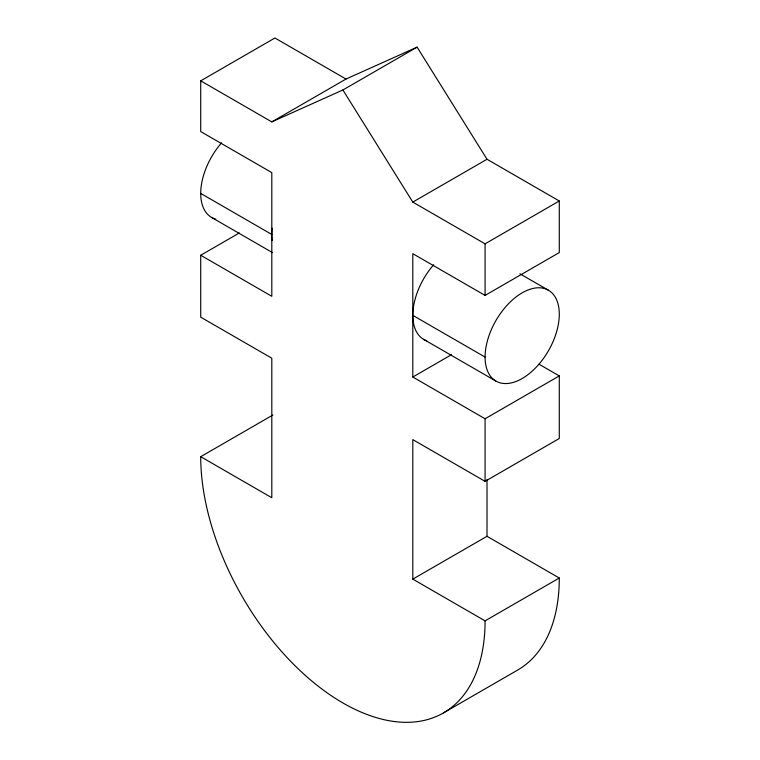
<?xml version="1.0" encoding="UTF-8"?>
<svg xmlns="http://www.w3.org/2000/svg" width="760" height="760" viewBox="0 0 760 760"><rect width="100%" height="100%" fill="white"/><g stroke="black" fill="none" stroke-linecap="round" stroke-linejoin="round"><path stroke-width="1.14" d="M272.887 415.017L200.716 456.684L271.805 497.733L271.805 358.207L200.716 317.167L200.716 255.255L271.805 296.305L271.805 172.615L200.716 131.575L200.716 80.845L274.92 38L346.009 79.04L417.097 47.139L487.008 159.258L559.284 200.991L559.284 252.576L485.079 295.412L412.803 253.688L412.803 377.026L485.079 418.76L559.284 375.915L559.284 438.501L485.079 481.346L412.803 439.612L412.803 579.13L485.079 620.863L559.284 578.018L487.008 536.294L412.803 579.13M200.716 80.845L271.805 121.885L346.009 79.04M271.805 121.885L342.902 89.984L417.097 47.139M200.716 255.255L239.343 232.959M342.902 89.984L412.803 202.103L487.008 159.258M412.803 202.103L485.079 243.837L559.284 200.991M412.803 377.026L451.43 354.73M443.431 712.908L517.636 670.073A201.077 116.09 60 0 0 559.284 578.018M519.916 273.771L548.416 290.225A52.468 30.296 -60 0 1 531.781 371.507A52.468 30.296 -60 0 1 486.343 345.268A52.468 30.296 -60 0 1 548.416 290.225M538.925 364.163L559.284 375.915M412.803 315.352L485.079 357.086M200.716 193.42L271.805 234.46M423.671 339.378L495.947 381.102M211.584 217.436L272.517 252.615M487.008 479.541L487.008 536.294M485.079 243.837L485.079 295.412M485.079 418.76L485.079 481.346M485.079 620.863A201.077 116.09 60 0 1 342.902 702.952A201.077 116.09 60 0 1 200.716 456.684M426.769 340.784A52.468 30.296 -60 0 1 433.684 264.774M272.203 240.445A52.468 30.296 -60 0 1 272.184 228.142M215.792 219.184A52.468 30.296 -60 0 1 221.597 142.832"/></g></svg>
